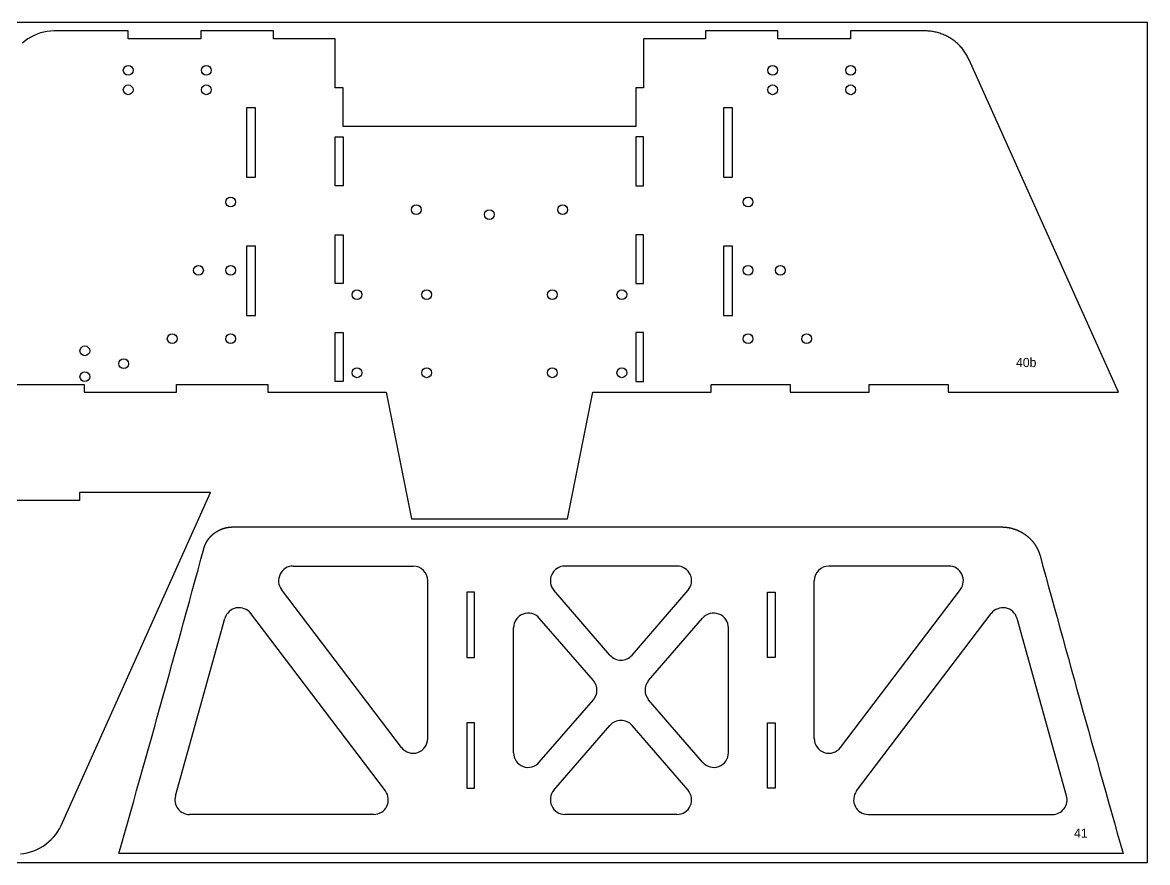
# Model space of a CAD drawing. Header units: inches. Extents: x -1244 to -570, y -2074 to -1714.
# Drawn here: x -1139.1 to -1081.5, y -1949.1 to -1906.1 of the extents above; entities that cross this region are included whole.
import ezdxf

# ---------------------------------------------------------------- set-up
doc = ezdxf.new("R2010")
doc.units = ezdxf.units.IN
doc.header["$LTSCALE"] = 0.1
doc.header["$MEASUREMENT"] = 0
doc.layers.add('cockpit', color=1, linetype='Continuous', lineweight=20)
doc.layers.add('pic', color=1, linetype='Continuous')

msp = doc.modelspace()

# ---------------------------------------------------------------- linework, layer by layer
at = {"color": 7, "linetype": 'Continuous', "lineweight": 25}
for p, q in [((-1125.25963, -1933.94792), (-1119.1213, -1933.94792)), ((-1105.60341, -1933.94792), (-1111.33919, -1933.94792)), ((-1091.68297, -1933.94792), (-1097.8213, -1933.94792)), ((-1118.3713, -1942.7825), (-1118.3713, -1934.69792)), ((-1098.5713, -1942.7825), (-1098.5713, -1934.69792)), ((-1119.71863, -1943.23603), (-1125.85697, -1935.15145)), ((-1109.03853, -1938.50395), (-1111.90642, -1935.18859)), ((-1107.90407, -1938.50395), (-1105.03618, -1935.18859)), ((-1097.22397, -1943.23603), (-1091.08563, -1935.15145)), ((-1131.29323, -1945.71257), (-1128.75737, -1936.62881)), ((-1120.54068, -1945.4607), (-1127.43766, -1936.37694)), ((-1109.88741, -1939.81541), (-1112.65407, -1936.61707)), ((-1107.05519, -1939.81541), (-1104.28853, -1936.61707)), ((-1096.40192, -1945.4607), (-1089.50494, -1936.37694)), ((-1085.64936, -1945.71257), (-1088.18523, -1936.62881)), ((-1113.9713, -1943.50442), (-1113.9713, -1937.10773)), ((-1102.9713, -1943.50442), (-1102.9713, -1937.10773)), ((-1112.65407, -1943.99509), (-1109.88741, -1940.79674)), ((-1104.28853, -1943.99509), (-1107.05519, -1940.79674)), ((-1111.90642, -1945.42357), (-1109.03853, -1942.1082)), ((-1105.03618, -1945.42357), (-1107.90407, -1942.1082)), ((-1121.13801, -1946.66423), (-1130.57086, -1946.66423)), ((-1105.60341, -1946.66423), (-1111.33919, -1946.66423)), ((-1095.80459, -1946.66423), (-1086.37174, -1946.66423))]:
    msp.add_line(p, q, dxfattribs=at)
for points in [[(-1140.71048, -1924.65447), (-1135.97486, -1924.65447), (-1135.97486, -1925.05447), (-1131.23924, -1925.05447), (-1131.23924, -1924.65447), (-1126.5592, -1924.65447), (-1126.5592, -1925.05447), (-1120.50657, -1925.05447), (-1119.20976, -1931.52633), (-1111.20976, -1931.52633), (-1109.91295, -1925.05447), (-1103.86031, -1925.05447), (-1103.86031, -1924.65447), (-1099.80946, -1924.65447), (-1099.80946, -1925.05447), (-1095.75861, -1925.05447), (-1095.75861, -1924.65447), (-1091.70776, -1924.65447), (-1091.70776, -1925.05447), (-1082.98882, -1925.05447), (-1090.63879, -1908.03072), (-1090.66287, -1907.97814), (-1090.68835, -1907.92579), (-1090.71522, -1907.87373), (-1090.74349, -1907.822), (-1090.77314, -1907.77066), (-1090.80416, -1907.71976), (-1090.83656, -1907.66936), (-1090.87031, -1907.61951), (-1090.90543, -1907.57027), (-1090.94189, -1907.52168), (-1090.97969, -1907.4738), (-1091.01884, -1907.42669), (-1091.0593, -1907.3804), (-1091.10104, -1907.33499), (-1091.14402, -1907.2905), (-1091.18822, -1907.24698), (-1091.23358, -1907.20448), (-1091.28007, -1907.16303), (-1091.32766, -1907.12268), (-1091.3763, -1907.08348), (-1091.42596, -1907.04547), (-1091.4766, -1907.00869), (-1091.52818, -1906.9732), (-1091.58067, -1906.93904), (-1091.634, -1906.90623), (-1091.68811, -1906.87482), (-1091.74296, -1906.8448), (-1091.79848, -1906.8162), (-1091.85461, -1906.78903), (-1091.91131, -1906.76331), (-1091.96851, -1906.73905), (-1092.02616, -1906.71628), (-1092.0842, -1906.695), (-1092.14258, -1906.67523), (-1092.20124, -1906.657), (-1092.26012, -1906.64031), (-1092.31915, -1906.62515), (-1092.37829, -1906.61151), (-1092.43747, -1906.59937), (-1092.49666, -1906.58872), (-1092.55579, -1906.57954), (-1092.61482, -1906.57181), (-1092.6737, -1906.56553), (-1092.73237, -1906.56067), (-1092.79078, -1906.55721), (-1092.84888, -1906.55515), (-1092.90663, -1906.55447), (-1096.71048, -1906.55447), (-1096.71048, -1906.95447), (-1100.42912, -1906.95447), (-1100.42912, -1906.55447), (-1104.14776, -1906.55447), (-1104.14776, -1906.95447), (-1107.30976, -1906.95447), (-1107.30976, -1909.46244), (-1107.70976, -1909.46244), (-1107.70976, -1911.45447), (-1122.70976, -1911.45447), (-1122.70976, -1909.46244), (-1123.10976, -1909.46244), (-1123.10976, -1906.95447), (-1126.27176, -1906.95447), (-1126.27176, -1906.55447), (-1129.9904, -1906.55447), (-1129.9904, -1906.95447), (-1133.70904, -1906.95447), (-1133.70904, -1906.55447), (-1137.51289, -1906.55447), (-1137.68776, -1906.56073), (-1137.86203, -1906.58079), (-1138.03486, -1906.61412), (-1138.20543, -1906.66017), (-1138.37288, -1906.71841), (-1138.5364, -1906.7883), (-1138.69514, -1906.8693), (-1138.84827, -1906.96087), (-1138.99495, -1907.06248), (-1139.13436, -1907.17358)], [(-1139.23527, -1948.68526), (-1139.061, -1948.6652), (-1138.88817, -1948.63187), (-1138.7176, -1948.58582), (-1138.55015, -1948.52758), (-1138.38663, -1948.45769), (-1138.22789, -1948.37669), (-1138.07476, -1948.28512), (-1137.92808, -1948.18351), (-1137.78867, -1948.07241), (-1137.65738, -1947.95235), (-1137.53504, -1947.82388), (-1137.42248, -1947.68752), (-1137.32054, -1947.54382), (-1137.23006, -1947.39332), (-1137.15186, -1947.23655), (-1129.49233, -1930.19152), (-1136.21255, -1930.19152), (-1136.21255, -1930.59152), (-1140.94817, -1930.59152)]]:
    msp.add_lwpolyline(points, dxfattribs=at)
for points in [[(-1127.65416, -1910.49447), (-1127.65416, -1914.03447), (-1127.19836, -1914.03447), (-1127.19836, -1910.49447)], [(-1102.76536, -1910.49447), (-1103.22116, -1910.49447), (-1103.22116, -1914.03447), (-1102.76536, -1914.03447)], [(-1122.70976, -1914.47701), (-1123.10976, -1914.47701), (-1123.10976, -1911.96973), (-1122.70976, -1911.96973)], [(-1107.30976, -1911.96973), (-1107.70976, -1911.96973), (-1107.70976, -1914.47701), (-1107.30976, -1914.47701)], [(-1122.70976, -1919.49158), (-1123.10976, -1919.49158), (-1123.10976, -1916.9843), (-1122.70976, -1916.9843)], [(-1107.30976, -1916.9843), (-1107.70976, -1916.9843), (-1107.70976, -1919.49158), (-1107.30976, -1919.49158)], [(-1127.19836, -1917.57447), (-1127.65416, -1917.57447), (-1127.65416, -1921.11447), (-1127.19836, -1921.11447)], [(-1102.76536, -1917.57447), (-1103.22116, -1917.57447), (-1103.22116, -1921.11447), (-1102.76536, -1921.11447)], [(-1122.70976, -1924.50547), (-1123.10976, -1924.50547), (-1123.10976, -1921.99818), (-1122.70976, -1921.99818)], [(-1107.30976, -1921.99818), (-1107.70976, -1921.99818), (-1107.70976, -1924.50547), (-1107.30976, -1924.50547)], [(-1082.74889, -1948.66423), (-1134.19503, -1948.66423), (-1134.04196, -1948.12706), (-1133.88912, -1947.58983), (-1133.73648, -1947.05253), (-1133.58406, -1946.51517), (-1133.43185, -1945.97776), (-1133.27985, -1945.44028), (-1133.12806, -1944.90274), (-1132.97648, -1944.36515), (-1132.82512, -1943.82749), (-1132.67396, -1943.28977), (-1132.52302, -1942.752), (-1132.37229, -1942.21416), (-1132.22176, -1941.67627), (-1132.07145, -1941.13832), (-1131.92135, -1940.60031), (-1131.77145, -1940.06224), (-1131.62176, -1939.52412), (-1131.47229, -1938.98594), (-1131.32302, -1938.4477), (-1131.17396, -1937.9094), (-1131.0251, -1937.37104), (-1130.87645, -1936.83263), (-1130.72801, -1936.29415), (-1130.57978, -1935.75562), (-1130.43175, -1935.21704), (-1130.28393, -1934.67839), (-1130.13631, -1934.1397), (-1129.9889, -1933.60094), (-1129.8417, -1933.06213), (-1129.83962, -1933.05461), (-1129.83751, -1933.04711), (-1129.83535, -1933.03961), (-1129.83316, -1933.03212), (-1129.83092, -1933.02464), (-1129.82864, -1933.01717), (-1129.82632, -1933.00971), (-1129.82396, -1933.00226), (-1129.82156, -1932.99482), (-1129.81912, -1932.9874), (-1129.81664, -1932.97998), (-1129.81412, -1932.97258), (-1129.81156, -1932.96519), (-1129.80896, -1932.95781), (-1129.80632, -1932.95044), (-1129.80364, -1932.94309), (-1129.80093, -1932.93574), (-1129.79817, -1932.92842), (-1129.79538, -1932.9211), (-1129.79254, -1932.9138), (-1129.78967, -1932.90652), (-1129.78676, -1932.89925), (-1129.78381, -1932.89199), (-1129.78082, -1932.88475), (-1129.77779, -1932.87752), (-1129.77473, -1932.87032), (-1129.77163, -1932.86312), (-1129.76849, -1932.85594), (-1129.76531, -1932.84878), (-1129.7621, -1932.84164), (-1129.75885, -1932.83451), (-1129.75556, -1932.82741), (-1129.75224, -1932.82032), (-1129.74887, -1932.81324), (-1129.74547, -1932.80619), (-1129.74204, -1932.79915), (-1129.73857, -1932.79214), (-1129.73506, -1932.78514), (-1129.73152, -1932.77816), (-1129.72794, -1932.77121), (-1129.72432, -1932.76427), (-1129.72067, -1932.75735), (-1129.71698, -1932.75046), (-1129.71326, -1932.74358), (-1129.7095, -1932.73673), (-1129.70571, -1932.7299), (-1129.70188, -1932.72309), (-1129.69802, -1932.7163), (-1129.69412, -1932.70953), (-1129.69019, -1932.70279), (-1129.68622, -1932.69607), (-1129.68222, -1932.68938), (-1129.67819, -1932.68271), (-1129.67414, -1932.67609), (-1129.67005, -1932.6695), (-1129.66593, -1932.66292), (-1129.66177, -1932.65637), (-1129.65758, -1932.64983), (-1129.65335, -1932.64331), (-1129.64908, -1932.63682), (-1129.64478, -1932.63034), (-1129.64044, -1932.62388), (-1129.63607, -1932.61745), (-1129.63166, -1932.61103), (-1129.62722, -1932.60464), (-1129.62274, -1932.59827), (-1129.61823, -1932.59192), (-1129.61368, -1932.58559), (-1129.6091, -1932.57928), (-1129.60449, -1932.573), (-1129.59984, -1932.56674), (-1129.59516, -1932.5605), (-1129.59045, -1932.55428), (-1129.5857, -1932.54809), (-1129.58092, -1932.54192), (-1129.57611, -1932.53578), (-1129.57127, -1932.52966), (-1129.56639, -1932.52356), (-1129.56149, -1932.51749), (-1129.55655, -1932.51144), (-1129.55158, -1932.50542), (-1129.54658, -1932.49942), (-1129.54155, -1932.49344), (-1129.53648, -1932.4875), (-1129.53139, -1932.48157), (-1129.52627, -1932.47568), (-1129.52111, -1932.46981), (-1129.51593, -1932.46396), (-1129.51072, -1932.45815), (-1129.50548, -1932.45236), (-1129.5002, -1932.44659), (-1129.4949, -1932.44086), (-1129.48958, -1932.43515), (-1129.48422, -1932.42947), (-1129.47883, -1932.42381), (-1129.47342, -1932.41819), (-1129.46798, -1932.41259), (-1129.46251, -1932.40702), (-1129.45701, -1932.40148), (-1129.45149, -1932.39597), (-1129.44593, -1932.39049), (-1129.44036, -1932.38504), (-1129.43475, -1932.37962), (-1129.42912, -1932.37422), (-1129.42346, -1932.36886), (-1129.41778, -1932.36353), (-1129.41207, -1932.35823), (-1129.40634, -1932.35296), (-1129.40058, -1932.34772), (-1129.39479, -1932.34251), (-1129.38898, -1932.33733), (-1129.38315, -1932.33218), (-1129.37729, -1932.32707), (-1129.37141, -1932.32199), (-1129.3655, -1932.31694), (-1129.35957, -1932.31192), (-1129.35361, -1932.30694), (-1129.34764, -1932.30199), (-1129.34164, -1932.29707), (-1129.33561, -1932.29219), (-1129.32956, -1932.28733), (-1129.32348, -1932.28251), (-1129.31738, -1932.27772), (-1129.31125, -1932.27295), (-1129.30509, -1932.26822), (-1129.29891, -1932.26351), (-1129.2927, -1932.25884), (-1129.28646, -1932.2542), (-1129.2802, -1932.24958), (-1129.27391, -1932.245), (-1129.26759, -1932.24045), (-1129.26126, -1932.23593), (-1129.25489, -1932.23144), (-1129.24851, -1932.22698), (-1129.2421, -1932.22256), (-1129.23566, -1932.21816), (-1129.2292, -1932.2138), (-1129.22272, -1932.20946), (-1129.21621, -1932.20516), (-1129.20969, -1932.20089), (-1129.20314, -1932.19666), (-1129.19656, -1932.19245), (-1129.18997, -1932.18828), (-1129.18335, -1932.18414), (-1129.17671, -1932.18004), (-1129.17005, -1932.17596), (-1129.16337, -1932.17192), (-1129.15667, -1932.16791), (-1129.14995, -1932.16394), (-1129.14321, -1932.16), (-1129.13645, -1932.15609), (-1129.12966, -1932.15221), (-1129.12286, -1932.14837), (-1129.11604, -1932.14456), (-1129.1092, -1932.14079), (-1129.10235, -1932.13705), (-1129.09547, -1932.13334), (-1129.08858, -1932.12967), (-1129.08167, -1932.12604), (-1129.07474, -1932.12243), (-1129.06779, -1932.11887), (-1129.06083, -1932.11534), (-1129.05385, -1932.11184), (-1129.04685, -1932.10838), (-1129.03984, -1932.10495), (-1129.03281, -1932.10156), (-1129.02576, -1932.0982), (-1129.0187, -1932.09488), (-1129.01163, -1932.09159), (-1129.00454, -1932.08835), (-1128.99743, -1932.08513), (-1128.99031, -1932.08196), (-1128.98318, -1932.07881), (-1128.97603, -1932.07571), (-1128.96887, -1932.07264), (-1128.96169, -1932.06961), (-1128.95451, -1932.06662), (-1128.94731, -1932.06366), (-1128.94009, -1932.06074), (-1128.93287, -1932.05786), (-1128.92563, -1932.05501), (-1128.91838, -1932.0522), (-1128.91112, -1932.04943), (-1128.90385, -1932.0467), (-1128.89657, -1932.04401), (-1128.88927, -1932.04135), (-1128.88197, -1932.03873), (-1128.87465, -1932.03615), (-1128.86732, -1932.0336), (-1128.85998, -1932.0311), (-1128.85262, -1932.02863), (-1128.84524, -1932.02619), (-1128.83785, -1932.02379), (-1128.83045, -1932.02143), (-1128.82303, -1932.0191), (-1128.8156, -1932.01681), (-1128.80815, -1932.01456), (-1128.80069, -1932.01235), (-1128.79322, -1932.01017), (-1128.78573, -1932.00802), (-1128.77823, -1932.00592), (-1128.77072, -1932.00385), (-1128.7632, -1932.00182), (-1128.75566, -1931.99982), (-1128.74811, -1931.99786), (-1128.74056, -1931.99594), (-1128.73299, -1931.99406), (-1128.72541, -1931.99221), (-1128.71782, -1931.9904), (-1128.71022, -1931.98862), (-1128.70261, -1931.98689), (-1128.69499, -1931.98519), (-1128.68736, -1931.98353), (-1128.67973, -1931.9819), (-1128.67208, -1931.98032), (-1128.66443, -1931.97877), (-1128.65676, -1931.97725), (-1128.64909, -1931.97578), (-1128.64142, -1931.97434), (-1128.63373, -1931.97294), (-1128.62604, -1931.97158), (-1128.61834, -1931.97026), (-1128.61064, -1931.96897), (-1128.60293, -1931.96772), (-1128.59521, -1931.96651), (-1128.58749, -1931.96533), (-1128.57976, -1931.9642), (-1128.57203, -1931.9631), (-1128.56429, -1931.96204), (-1128.55655, -1931.96102), (-1128.5488, -1931.96004), (-1128.54105, -1931.95909), (-1128.5333, -1931.95818), (-1128.52554, -1931.95731), (-1128.51778, -1931.95648), (-1128.51002, -1931.95569), (-1128.50225, -1931.95493), (-1128.49449, -1931.95422), (-1128.48672, -1931.95354), (-1128.47895, -1931.9529), (-1128.47117, -1931.9523), (-1128.4634, -1931.95173), (-1128.45563, -1931.95121), (-1128.44785, -1931.95072), (-1128.44008, -1931.95028), (-1128.4323, -1931.94987), (-1128.42453, -1931.9495), (-1128.41676, -1931.94917), (-1128.40898, -1931.94888), (-1128.40121, -1931.94862), (-1128.39344, -1931.94841), (-1128.38567, -1931.94823), (-1128.37791, -1931.9481), (-1128.37014, -1931.948), (-1128.36238, -1931.94794), (-1128.35462, -1931.94792), (-1088.98204, -1931.94792), (-1088.97169, -1931.94795), (-1088.96133, -1931.94802), (-1088.95097, -1931.94815), (-1088.9406, -1931.94833), (-1088.93024, -1931.94857), (-1088.91987, -1931.94885), (-1088.9095, -1931.94919), (-1088.89913, -1931.94958), (-1088.88876, -1931.95002), (-1088.87839, -1931.95051), (-1088.86802, -1931.95106), (-1088.85764, -1931.95165), (-1088.84727, -1931.9523), (-1088.8369, -1931.953), (-1088.82654, -1931.95374), (-1088.81617, -1931.95454), (-1088.8058, -1931.9554), (-1088.79544, -1931.9563), (-1088.78508, -1931.95725), (-1088.77473, -1931.95826), (-1088.76438, -1931.95931), (-1088.75403, -1931.96042), (-1088.74369, -1931.96158), (-1088.73335, -1931.96279), (-1088.72301, -1931.96405), (-1088.71269, -1931.96536), (-1088.70236, -1931.96672), (-1088.69205, -1931.96813), (-1088.68174, -1931.96959), (-1088.67144, -1931.97111), (-1088.66115, -1931.97267), (-1088.65086, -1931.97428), (-1088.64058, -1931.97595), (-1088.63031, -1931.97766), (-1088.62005, -1931.97943), (-1088.6098, -1931.98124), (-1088.59956, -1931.98311), (-1088.58933, -1931.98502), (-1088.57911, -1931.98699), (-1088.5689, -1931.989), (-1088.5587, -1931.99107), (-1088.54851, -1931.99318), (-1088.53834, -1931.99535), (-1088.52817, -1931.99756), (-1088.51802, -1931.99983), (-1088.50789, -1932.00214), (-1088.49776, -1932.00451), (-1088.48765, -1932.00692), (-1088.47756, -1932.00938), (-1088.46748, -1932.0119), (-1088.45741, -1932.01446), (-1088.44736, -1932.01707), (-1088.43733, -1932.01973), (-1088.42731, -1932.02244), (-1088.4173, -1932.0252), (-1088.40732, -1932.02801), (-1088.39735, -1932.03087), (-1088.3874, -1932.03378), (-1088.37747, -1932.03674), (-1088.36755, -1932.03974), (-1088.35766, -1932.0428), (-1088.34779, -1932.0459), (-1088.33795, -1932.04905), (-1088.32811, -1932.05225), (-1088.31829, -1932.0555), (-1088.30848, -1932.0588), (-1088.29869, -1932.06215), (-1088.28891, -1932.06555), (-1088.27914, -1932.06901), (-1088.26938, -1932.07251), (-1088.25965, -1932.07606), (-1088.24992, -1932.07967), (-1088.24022, -1932.08332), (-1088.23052, -1932.08702), (-1088.22085, -1932.09077), (-1088.21119, -1932.09457), (-1088.20154, -1932.09842), (-1088.19192, -1932.10232), (-1088.18231, -1932.10627), (-1088.17272, -1932.11026), (-1088.16315, -1932.11431), (-1088.1536, -1932.1184), (-1088.14406, -1932.12254), (-1088.13455, -1932.12672), (-1088.12505, -1932.13096), (-1088.11558, -1932.13524), (-1088.10612, -1932.13957), (-1088.09669, -1932.14395), (-1088.08727, -1932.14838), (-1088.07788, -1932.15285), (-1088.06851, -1932.15737), (-1088.05917, -1932.16193), (-1088.04984, -1932.16654), (-1088.04054, -1932.1712), (-1088.03126, -1932.1759), (-1088.02201, -1932.18065), (-1088.01277, -1932.18545), (-1088.00357, -1932.19029), (-1087.99438, -1932.19517), (-1087.98523, -1932.20011), (-1087.9761, -1932.20508), (-1087.96699, -1932.2101), (-1087.95791, -1932.21517), (-1087.94885, -1932.22028), (-1087.93983, -1932.22544), (-1087.93083, -1932.23064), (-1087.92186, -1932.23588), (-1087.91291, -1932.24117), (-1087.904, -1932.2465), (-1087.89511, -1932.25188), (-1087.88625, -1932.2573), (-1087.87742, -1932.26276), (-1087.86862, -1932.26826), (-1087.85985, -1932.27381), (-1087.85111, -1932.2794), (-1087.8424, -1932.28504), (-1087.83372, -1932.29072), (-1087.82508, -1932.29643), (-1087.81646, -1932.3022), (-1087.80788, -1932.308), (-1087.79933, -1932.31384), (-1087.79081, -1932.31973), (-1087.78233, -1932.32566), (-1087.77388, -1932.33163), (-1087.76546, -1932.33764), (-1087.75708, -1932.34369), (-1087.74873, -1932.34979), (-1087.74041, -1932.35592), (-1087.73213, -1932.36211), (-1087.72387, -1932.36833), (-1087.71564, -1932.37461), (-1087.70744, -1932.38092), (-1087.69926, -1932.38729), (-1087.69112, -1932.39369), (-1087.68301, -1932.40014), (-1087.67493, -1932.40664), (-1087.66688, -1932.41317), (-1087.65887, -1932.41975), (-1087.65088, -1932.42637), (-1087.64293, -1932.43304), (-1087.635, -1932.43975), (-1087.62711, -1932.4465), (-1087.61926, -1932.45329), (-1087.61143, -1932.46012), (-1087.60364, -1932.46699), (-1087.59588, -1932.47391), (-1087.58816, -1932.48086), (-1087.58047, -1932.48786), (-1087.57282, -1932.49489), (-1087.5652, -1932.50197), (-1087.55761, -1932.50908), (-1087.55006, -1932.51624), (-1087.54255, -1932.52343), (-1087.53507, -1932.53066), (-1087.52763, -1932.53793), (-1087.52022, -1932.54524), (-1087.51286, -1932.55258), (-1087.50553, -1932.55997), (-1087.49823, -1932.56739), (-1087.49098, -1932.57484), (-1087.48376, -1932.58234), (-1087.47658, -1932.58987), (-1087.46944, -1932.59743), (-1087.46234, -1932.60504), (-1087.45528, -1932.61267), (-1087.44826, -1932.62035), (-1087.44128, -1932.62805), (-1087.43433, -1932.6358), (-1087.42743, -1932.64357), (-1087.42057, -1932.65138), (-1087.41375, -1932.65923), (-1087.40698, -1932.66711), (-1087.40024, -1932.67502), (-1087.39354, -1932.68297), (-1087.38689, -1932.69094), (-1087.38028, -1932.69895), (-1087.37372, -1932.707), (-1087.36719, -1932.71507), (-1087.36071, -1932.72318), (-1087.35428, -1932.73132), (-1087.34789, -1932.73948), (-1087.34154, -1932.74768), (-1087.33524, -1932.75591), (-1087.32898, -1932.76417), (-1087.32277, -1932.77246), (-1087.3166, -1932.78078), (-1087.31048, -1932.78913), (-1087.30441, -1932.79751), (-1087.29838, -1932.80592), (-1087.2924, -1932.81436), (-1087.28646, -1932.82282), (-1087.28058, -1932.83131), (-1087.27474, -1932.83984), (-1087.26894, -1932.8484), (-1087.26318, -1932.85699), (-1087.25747, -1932.86561), (-1087.2518, -1932.87427), (-1087.24618, -1932.88297), (-1087.2406, -1932.89169), (-1087.23506, -1932.90045), (-1087.22957, -1932.90924), (-1087.22412, -1932.91806), (-1087.21872, -1932.92691), (-1087.21336, -1932.9358), (-1087.20805, -1932.94471), (-1087.20279, -1932.95365), (-1087.19756, -1932.96263), (-1087.19239, -1932.97163), (-1087.18726, -1932.98066), (-1087.18217, -1932.98972), (-1087.17714, -1932.99881), (-1087.17215, -1933.00792), (-1087.1672, -1933.01706), (-1087.16231, -1933.02623), (-1087.15745, -1933.03543), (-1087.15265, -1933.04465), (-1087.1479, -1933.0539), (-1087.14319, -1933.06317), (-1087.13853, -1933.07247), (-1087.13392, -1933.0818), (-1087.12935, -1933.09114), (-1087.12484, -1933.10052), (-1087.12037, -1933.10991), (-1087.11596, -1933.11933), (-1087.11159, -1933.12877), (-1087.10727, -1933.13823), (-1087.103, -1933.14772), (-1087.09878, -1933.15723), (-1087.09461, -1933.16675), (-1087.09049, -1933.1763), (-1087.08642, -1933.18587), (-1087.0824, -1933.19546), (-1087.07843, -1933.20507), (-1087.07451, -1933.2147), (-1087.07064, -1933.22435), (-1087.06683, -1933.23401), (-1087.06306, -1933.2437), (-1087.05935, -1933.2534), (-1087.05569, -1933.26312), (-1087.05208, -1933.27286), (-1087.04852, -1933.28261), (-1087.04502, -1933.29238), (-1087.04157, -1933.30217), (-1087.03817, -1933.31197), (-1087.03482, -1933.32178), (-1087.03153, -1933.33161), (-1087.02829, -1933.34146), (-1087.0251, -1933.35132), (-1087.02197, -1933.36119), (-1087.01889, -1933.37108), (-1087.01587, -1933.38098), (-1087.0129, -1933.39089), (-1087.00999, -1933.40081), (-1087.00712, -1933.41075), (-1087.00432, -1933.42069), (-1087.00157, -1933.43065), (-1086.8577, -1933.95672), (-1086.71363, -1934.48273), (-1086.56937, -1935.00869), (-1086.42491, -1935.5346), (-1086.28026, -1936.06045), (-1086.1354, -1936.58624), (-1085.99035, -1937.11199), (-1085.84511, -1937.63768), (-1085.69967, -1938.16331), (-1085.55402, -1938.68888), (-1085.40819, -1939.21441), (-1085.26215, -1939.73987), (-1085.11591, -1940.26528), (-1084.96948, -1940.79064), (-1084.82284, -1941.31594), (-1084.67601, -1941.84119), (-1084.52898, -1942.36638), (-1084.38174, -1942.89151), (-1084.23431, -1943.41659), (-1084.08667, -1943.94161), (-1083.93884, -1944.46658), (-1083.7908, -1944.99148), (-1083.64256, -1945.51634), (-1083.49412, -1946.04113), (-1083.34548, -1946.56587), (-1083.19664, -1947.09054), (-1083.04759, -1947.61517), (-1082.89835, -1948.13973)], [(-1116.3713, -1935.2905), (-1116.3713, -1938.63391), (-1115.9713, -1938.63391), (-1115.9713, -1935.2905)], [(-1100.5713, -1935.2905), (-1100.5713, -1938.63391), (-1100.9713, -1938.63391), (-1100.9713, -1935.2905)], [(-1116.3713, -1941.97733), (-1116.3713, -1945.32074), (-1115.9713, -1945.32074), (-1115.9713, -1941.97733)], [(-1100.5713, -1941.97733), (-1100.5713, -1945.32074), (-1100.9713, -1945.32074), (-1100.9713, -1941.97733)]]:
    msp.add_lwpolyline(points, close=True, dxfattribs=at)
for centre in [(-1133.71476, -1908.56847), (-1129.71476, -1908.56847), (-1100.70476, -1908.56847), (-1096.70476, -1908.56847), (-1133.71476, -1909.56847), (-1129.71476, -1909.56847), (-1100.70476, -1909.56847), (-1096.70476, -1909.56847), (-1128.45977, -1915.31255), (-1118.95976, -1915.70447), (-1111.45976, -1915.70447), (-1101.95975, -1915.31255), (-1115.20976, -1915.95447), (-1130.11424, -1918.81255), (-1128.45977, -1918.81255), (-1101.95975, -1918.81255), (-1100.30528, -1918.81255), (-1121.99226, -1920.05447), (-1118.42726, -1920.05447), (-1111.99226, -1920.05447), (-1108.42726, -1920.05447), (-1131.45977, -1922.31255), (-1128.45977, -1922.31255), (-1101.95975, -1922.31255), (-1098.95975, -1922.31255), (-1135.9342, -1922.92947), (-1133.9402, -1923.59359), (-1135.9342, -1924.25771), (-1121.99226, -1924.05447), (-1118.42726, -1924.05447), (-1111.99226, -1924.05447), (-1108.42726, -1924.05447)]:
    msp.add_circle(centre, 0.25, dxfattribs=at)
for centre, start, end in [((-1125.25963, -1934.69792), 90, 217.208113), ((-1119.1213, -1934.69792), 0, 90), ((-1111.33919, -1934.69792), 90, 220.8608031), ((-1105.60341, -1934.69792), 319.1391969, 90), ((-1097.8213, -1934.69792), 90, 180), ((-1091.68297, -1934.69792), 322.791887, 90), ((-1128.03499, -1936.83047), 37.208113, 164.4021549), ((-1088.90761, -1936.83047), 15.5978451, 142.791887), ((-1113.2213, -1937.10773), 40.8608031, 180), ((-1103.7213, -1937.10773), 0, 139.1391969), ((-1108.4713, -1938.01328), 220.8608031, 319.1391969), ((-1110.45464, -1940.30608), 319.1391969, 40.8608031), ((-1106.48796, -1940.30608), 139.1391969, 220.8608031), ((-1108.4713, -1942.59887), 40.8608031, 139.1391969), ((-1119.1213, -1942.7825), 217.208113, 0), ((-1097.8213, -1942.7825), 180, 322.791887), ((-1113.2213, -1943.50442), 180, 319.1391969), ((-1103.7213, -1943.50442), 220.8608031, 0), ((-1111.33919, -1945.91423), 139.1391969, 270), ((-1105.60341, -1945.91423), 270, 40.8608031), ((-1130.57086, -1945.91423), 164.4021549, 270), ((-1121.13801, -1945.91423), 270, 37.208113), ((-1095.80459, -1945.91423), 142.791887, 270), ((-1086.37174, -1945.91423), 270, 15.5978451)]:
    msp.add_arc(centre, 0.75, start, end, dxfattribs=at)
at = {"layer": 'pic', "color": 1}
msp.add_lwpolyline([(-1195.00188, -1949.1234), (-1081.50188, -1949.1234), (-1081.50188, -1906.1234), (-1195.00188, -1906.1234)], close=True, dxfattribs=at)

# ---------------------------------------------------------------- texts
at = {"layer": 'cockpit', "lineweight": 100}
for s, p in [('40b', (-1088.2366, -1923.76293)), ('41', (-1085.26614, -1947.85638))]:
    msp.add_text(s, height=0.468379, dxfattribs=at).set_placement(p)

doc.saveas('drawing.dxf')
